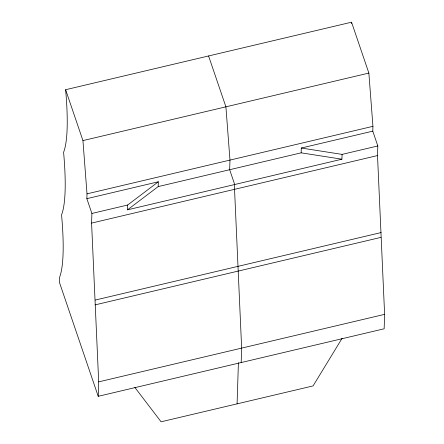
<?xml version="1.0" encoding="UTF-8"?>
<svg xmlns="http://www.w3.org/2000/svg" width="444" height="444" viewBox="0 0 444 444"><rect width="100%" height="100%" fill="white"/><g stroke="black" fill="none" stroke-linecap="round" stroke-linejoin="round"><path stroke-width="0.67" d="M98.218 396.309L98.685 381.868L91.581 223.093L91.891 213.464L86.852 198.662L87.007 193.85L82.939 140.593L65.623 89.716L351.554 22.2L368.87 73.077L372.938 126.329L372.782 131.147L377.822 145.948L377.511 155.572L384.615 314.352L384.149 328.788L98.218 396.309L59.385 282.245L59.54 277.433A196.037 31.685 76.7 0 0 61.566 214.863A196.037 31.685 76.7 0 0 63.597 152.292A196.037 31.685 76.7 0 0 65.623 89.716M127.478 209.84L127.633 205.028L158.336 181.785L158.181 186.597L127.478 209.84L341.924 159.202L342.08 154.39L377.822 145.948M237.085 403.857L238.417 362.693M241.181 362.548L241.647 348.107L234.549 189.333L234.704 184.521L229.665 169.719L229.975 160.09L225.907 106.832L208.586 55.961M158.181 186.597L301.143 152.836L301.304 148.024L372.782 131.147M342.119 338.267L313.076 385.914L161.094 421.8L134.832 387.401M82.939 140.593L368.87 73.077M87.007 193.85L372.938 126.329M86.852 198.662L158.336 181.785M91.891 213.464L127.633 205.028M91.581 223.093L377.511 155.572M95.21 300.072L381.141 232.556M95.055 304.889L380.985 237.368M98.685 381.868L384.615 314.352M301.304 148.024L342.08 154.39M301.143 152.836L341.924 159.202M351.554 22.2A196.037 31.685 76.7 0 1 351.67 23.56"/></g></svg>
